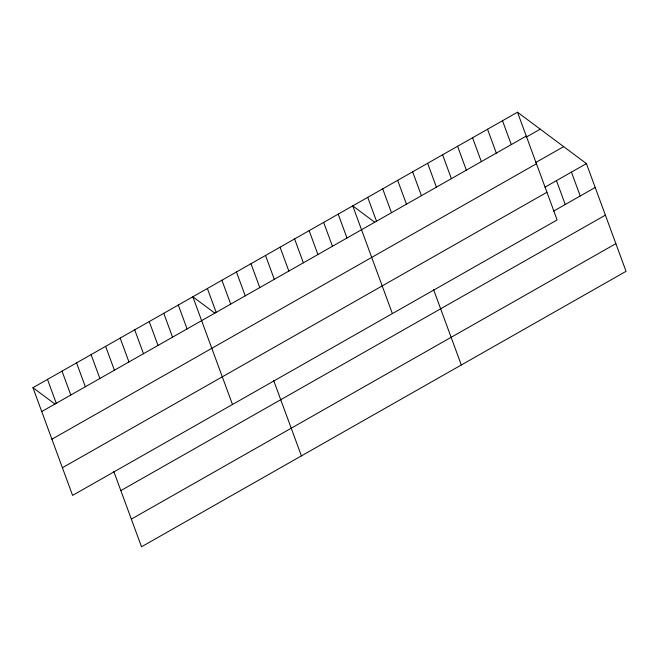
<?xml version="1.0" encoding="UTF-8"?>
<svg xmlns="http://www.w3.org/2000/svg" width="659" height="659" viewBox="0 0 659 659"><rect width="100%" height="100%" fill="white"/><g stroke="black" fill="none" stroke-linecap="round" stroke-linejoin="round"><path stroke-width="0.99" d="M517.488 112.211L557.119 219.933L72.581 495.395L32.95 387.673L517.488 112.211L586.419 163.605L626.05 271.327L141.512 546.789L113.719 471.243M41.731 411.546L526.269 136.083M526.137 137.187L540.232 129.172M535.479 162.674L563.667 146.644M51.913 439.215L536.451 163.753M545.009 187.148L586.419 163.605M62.407 467.725L546.937 192.263M553.791 211.02L595.201 187.477M120.844 490.609L605.382 215.147M131.339 519.119L615.868 243.657M374.732 222.264L352.746 205.863L392.377 313.585M214.834 313.165L192.848 296.772L232.479 404.494M32.95 387.673L54.936 404.066M571.444 172.123L580.225 195.995M556.46 180.632L565.249 204.512M502.504 120.721L511.293 144.601M487.528 129.238L496.318 153.11M472.552 137.756L481.342 161.628M457.577 146.265L466.358 170.137M442.601 154.783L451.382 178.655M427.625 163.292L436.406 187.172M412.649 171.81L421.43 195.682M397.674 180.327L406.455 204.199M433.515 289.441L461.308 364.987M382.698 188.836L391.479 212.709M367.722 197.354L376.503 221.226M338.207 214.134L346.988 238.006M323.668 222.396L332.457 246.268M309.137 230.658L317.918 254.531M294.598 238.92L303.379 262.793M280.059 247.183L288.848 271.055M265.528 255.453L274.309 279.325M250.988 263.715L259.778 287.588M236.457 271.978L245.239 295.85M273.617 380.342L301.41 455.888M221.918 280.24L230.699 304.112M207.379 288.502L216.168 312.374M178.309 305.035L187.09 328.907M163.778 313.297L172.559 337.169M149.239 321.559L158.02 345.431M134.7 329.821L143.489 353.694M120.169 338.083L128.95 361.964M105.629 346.354L114.411 370.226M91.09 354.616L99.88 378.488M76.559 362.878L85.34 386.751M62.02 371.141L70.81 395.013M47.489 379.403L56.27 403.283"/></g></svg>
